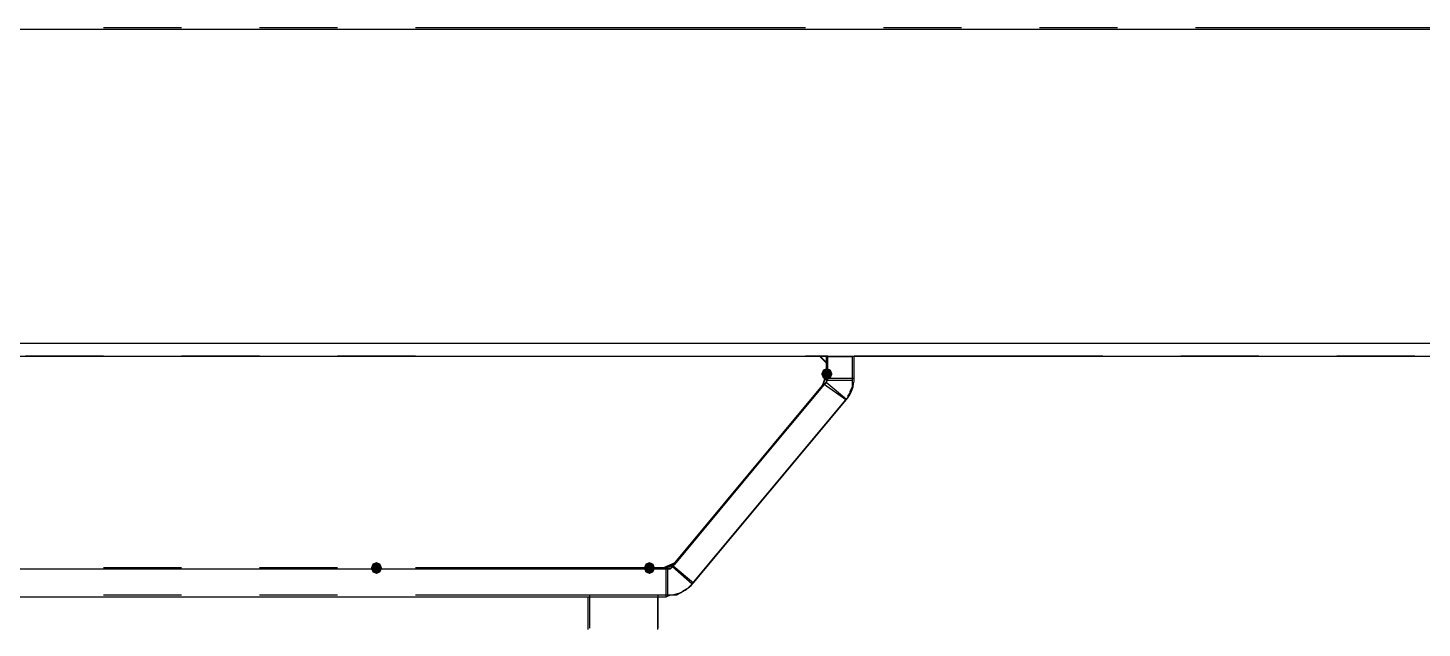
# Model space of a CAD drawing. Extents: x 3 to 592, y 5 to 207.
# Drawn here: x 96.25 to 118.96, y 74.84 to 84.62 of the extents above; entities that cross this region are included whole.
import ezdxf

# ---------------------------------------------------------------- set-up
doc = ezdxf.new("R2010")
doc.units = 0
doc.layers.get('0').update_dxf_attribs({"linetype": 'CONTINUOUS'})

msp = doc.modelspace()

# ---------------------------------------------------------------- hatches: boundary and pattern name
h = msp.add_hatch(color=7)
h.dxf.hatch_style = 2
h.paths.add_polyline_path([(109.352962, 78.977631), (109.326537, 78.914098), (109.263004, 78.887673), (109.199471, 78.914098), (109.173045, 78.977631), (109.173045, 78.991389), (109.199471, 79.054923), (109.263004, 79.081348), (109.326537, 79.054923), (109.352962, 78.991389)])
h = msp.add_hatch(color=7)
h.dxf.hatch_style = 2
h.paths.add_polyline_path([(109.352962, 78.977631), (109.326537, 78.914098), (109.263004, 78.887673), (109.199471, 78.914098), (109.173045, 78.977631), (109.173045, 78.991389), (109.199471, 79.054923), (109.263004, 79.081348), (109.326537, 79.054923), (109.352962, 78.991389)])
h = msp.add_hatch(color=7)
h.dxf.hatch_style = 2
h.paths.add_polyline_path([(109.352962, 78.977631), (109.326537, 78.914098), (109.263004, 78.887673), (109.199471, 78.914098), (109.173045, 78.977631), (109.173045, 78.991389), (109.199471, 79.054923), (109.263004, 79.081348), (109.326537, 79.054923), (109.352962, 78.991389)])
h = msp.add_hatch(color=7)
h.dxf.hatch_style = 2
h.paths.add_polyline_path([(109.352962, 78.977631), (109.326537, 78.914098), (109.263004, 78.887673), (109.199471, 78.914098), (109.173045, 78.977631), (109.173045, 78.991389), (109.199471, 79.054923), (109.263004, 79.081348), (109.326537, 79.054923), (109.352962, 78.991389)])
h = msp.add_hatch(color=7)
h.dxf.hatch_style = 2
h.paths.add_polyline_path([(109.352962, 78.977631), (109.326537, 78.914098), (109.263004, 78.887673), (109.199471, 78.914098), (109.173045, 78.977631), (109.173045, 78.991389), (109.199471, 79.054923), (109.263004, 79.081348), (109.326537, 79.054923), (109.352962, 78.991389)])
h = msp.add_hatch(color=7)
h.dxf.hatch_style = 2
h.paths.add_polyline_path([(109.352962, 78.977631), (109.326537, 78.914098), (109.263004, 78.887673), (109.199471, 78.914098), (109.173045, 78.977631), (109.173045, 78.991389), (109.199471, 79.054923), (109.263004, 79.081348), (109.326537, 79.054923), (109.352962, 78.991389)])
h = msp.add_hatch(color=7)
h.dxf.hatch_style = 2
h.paths.add_polyline_path([(109.352962, 78.977631), (109.326537, 78.914098), (109.263004, 78.887673), (109.199471, 78.914098), (109.173045, 78.977631), (109.173045, 78.991389), (109.199471, 79.054923), (109.263004, 79.081348), (109.326537, 79.054923), (109.352962, 78.991389)])
h = msp.add_hatch(color=7)
h.dxf.hatch_style = 2
h.paths.add_polyline_path([(109.352962, 78.977631), (109.326537, 78.914098), (109.263004, 78.887673), (109.199471, 78.914098), (109.173045, 78.977631), (109.173045, 78.991389), (109.199471, 79.054923), (109.263004, 79.081348), (109.326537, 79.054923), (109.352962, 78.991389)])
h = msp.add_hatch(color=7)
h.dxf.hatch_style = 2
h.paths.add_polyline_path([(101.839712, 75.830606), (101.866138, 75.894139), (101.929671, 75.920565), (101.993204, 75.894139), (102.019629, 75.830606), (102.019629, 75.816848), (101.993204, 75.753315), (101.929671, 75.72689), (101.866138, 75.753315), (101.839712, 75.816848)])
h = msp.add_hatch(color=7)
h.dxf.hatch_style = 2
h.paths.add_polyline_path([(101.839712, 75.830606), (101.866138, 75.894139), (101.929671, 75.920565), (101.993204, 75.894139), (102.019629, 75.830606), (102.019629, 75.816848), (101.993204, 75.753315), (101.929671, 75.72689), (101.866138, 75.753315), (101.839712, 75.816848)])
h = msp.add_hatch(color=7)
h.dxf.hatch_style = 2
h.paths.add_polyline_path([(101.839712, 75.830606), (101.866138, 75.894139), (101.929671, 75.920565), (101.993204, 75.894139), (102.019629, 75.830606), (102.019629, 75.816848), (101.993204, 75.753315), (101.929671, 75.72689), (101.866138, 75.753315), (101.839712, 75.816848)])
h = msp.add_hatch(color=7)
h.dxf.hatch_style = 2
h.paths.add_polyline_path([(101.839712, 75.830606), (101.866138, 75.894139), (101.929671, 75.920565), (101.993204, 75.894139), (102.019629, 75.830606), (102.019629, 75.816848), (101.993204, 75.753315), (101.929671, 75.72689), (101.866138, 75.753315), (101.839712, 75.816848)])
h = msp.add_hatch(color=7)
h.dxf.hatch_style = 2
h.paths.add_polyline_path([(101.839712, 75.830606), (101.866138, 75.894139), (101.929671, 75.920565), (101.993204, 75.894139), (102.019629, 75.830606), (102.019629, 75.816848), (101.993204, 75.753315), (101.929671, 75.72689), (101.866138, 75.753315), (101.839712, 75.816848)])
h = msp.add_hatch(color=7)
h.dxf.hatch_style = 2
h.paths.add_polyline_path([(101.839712, 75.830606), (101.866138, 75.894139), (101.929671, 75.920565), (101.993204, 75.894139), (102.019629, 75.830606), (102.019629, 75.816848), (101.993204, 75.753315), (101.929671, 75.72689), (101.866138, 75.753315), (101.839712, 75.816848)])
h = msp.add_hatch(color=7)
h.dxf.hatch_style = 2
h.paths.add_polyline_path([(101.839712, 75.830606), (101.866138, 75.894139), (101.929671, 75.920565), (101.993204, 75.894139), (102.019629, 75.830606), (102.019629, 75.816848), (101.993204, 75.753315), (101.929671, 75.72689), (101.866138, 75.753315), (101.839712, 75.816848)])
h = msp.add_hatch(color=7)
h.dxf.hatch_style = 2
h.paths.add_polyline_path([(101.839712, 75.830606), (101.866138, 75.894139), (101.929671, 75.920565), (101.993204, 75.894139), (102.019629, 75.830606), (102.019629, 75.816848), (101.993204, 75.753315), (101.929671, 75.72689), (101.866138, 75.753315), (101.839712, 75.816848)])
h = msp.add_hatch(color=7)
h.dxf.hatch_style = 2
h.paths.add_polyline_path([(106.464065, 75.816742), (106.437639, 75.753209), (106.374106, 75.726784), (106.310573, 75.753209), (106.284148, 75.816742), (106.284148, 75.830501), (106.310573, 75.894034), (106.374106, 75.920459), (106.437639, 75.894034), (106.464065, 75.830501)])
h = msp.add_hatch(color=7)
h.dxf.hatch_style = 2
h.paths.add_polyline_path([(106.464065, 75.816742), (106.437639, 75.753209), (106.374106, 75.726784), (106.310573, 75.753209), (106.284148, 75.816742), (106.284148, 75.830501), (106.310573, 75.894034), (106.374106, 75.920459), (106.437639, 75.894034), (106.464065, 75.830501)])
h = msp.add_hatch(color=7)
h.dxf.hatch_style = 2
h.paths.add_polyline_path([(106.464065, 75.816742), (106.437639, 75.753209), (106.374106, 75.726784), (106.310573, 75.753209), (106.284148, 75.816742), (106.284148, 75.830501), (106.310573, 75.894034), (106.374106, 75.920459), (106.437639, 75.894034), (106.464065, 75.830501)])
h = msp.add_hatch(color=7)
h.dxf.hatch_style = 2
h.paths.add_polyline_path([(106.464065, 75.816742), (106.437639, 75.753209), (106.374106, 75.726784), (106.310573, 75.753209), (106.284148, 75.816742), (106.284148, 75.830501), (106.310573, 75.894034), (106.374106, 75.920459), (106.437639, 75.894034), (106.464065, 75.830501)])
h = msp.add_hatch(color=7)
h.dxf.hatch_style = 2
h.paths.add_polyline_path([(106.464065, 75.816742), (106.437639, 75.753209), (106.374106, 75.726784), (106.310573, 75.753209), (106.284148, 75.816742), (106.284148, 75.830501), (106.310573, 75.894034), (106.374106, 75.920459), (106.437639, 75.894034), (106.464065, 75.830501)])
h = msp.add_hatch(color=7)
h.dxf.hatch_style = 2
h.paths.add_polyline_path([(106.464065, 75.816742), (106.437639, 75.753209), (106.374106, 75.726784), (106.310573, 75.753209), (106.284148, 75.816742), (106.284148, 75.830501), (106.310573, 75.894034), (106.374106, 75.920459), (106.437639, 75.894034), (106.464065, 75.830501)])
h = msp.add_hatch(color=7)
h.dxf.hatch_style = 2
h.paths.add_polyline_path([(106.464065, 75.816742), (106.437639, 75.753209), (106.374106, 75.726784), (106.310573, 75.753209), (106.284148, 75.816742), (106.284148, 75.830501), (106.310573, 75.894034), (106.374106, 75.920459), (106.437639, 75.894034), (106.464065, 75.830501)])
h = msp.add_hatch(color=7)
h.dxf.hatch_style = 2
h.paths.add_polyline_path([(106.464065, 75.816742), (106.437639, 75.753209), (106.374106, 75.726784), (106.310573, 75.753209), (106.284148, 75.816742), (106.284148, 75.830501), (106.310573, 75.894034), (106.374106, 75.920459), (106.437639, 75.894034), (106.464065, 75.830501)])

# ---------------------------------------------------------------- linework, layer by layer
at = {"color": 7}
for points in [[(121.073333, 84.596111), (64.946389, 84.596111)], [(98.755941, 84.622358), (97.485941, 84.622358)], [(98.755941, 84.622358), (97.485941, 84.622358)], [(98.755941, 84.622358), (97.485941, 84.622358)], [(98.755941, 84.622358), (97.485941, 84.622358)], [(98.755941, 84.622358), (97.485941, 84.622358)], [(98.755941, 84.622358), (97.485941, 84.622358)], [(98.755941, 84.622358), (97.485941, 84.622358)], [(98.755941, 84.622358), (97.485941, 84.622358)], [(101.295941, 84.622358), (100.025941, 84.622358)], [(101.295941, 84.622358), (100.025941, 84.622358)], [(101.295941, 84.622358), (100.025941, 84.622358)], [(101.295941, 84.622358), (100.025941, 84.622358)], [(101.295941, 84.622358), (100.025941, 84.622358)], [(101.295941, 84.622358), (100.025941, 84.622358)], [(101.295941, 84.622358), (100.025941, 84.622358)], [(101.295941, 84.622358), (100.025941, 84.622358)], [(108.915941, 84.622358), (102.565941, 84.622358)], [(108.915941, 84.622358), (102.565941, 84.622358)], [(108.915941, 84.622358), (102.565941, 84.622358)], [(108.915941, 84.622358), (102.565941, 84.622358)], [(108.915941, 84.622358), (102.565941, 84.622358)], [(108.915941, 84.622358), (102.565941, 84.622358)], [(108.915941, 84.622358), (102.565941, 84.622358)], [(108.915941, 84.622358), (102.565941, 84.622358)], [(111.455941, 84.622358), (110.185941, 84.622358)], [(111.455941, 84.622358), (110.185941, 84.622358)], [(111.455941, 84.622358), (110.185941, 84.622358)], [(111.455941, 84.622358), (110.185941, 84.622358)], [(111.455941, 84.622358), (110.185941, 84.622358)], [(111.455941, 84.622358), (110.185941, 84.622358)], [(111.455941, 84.622358), (110.185941, 84.622358)], [(111.455941, 84.622358), (110.185941, 84.622358)], [(113.995941, 84.622358), (112.725941, 84.622358)], [(113.995941, 84.622358), (112.725941, 84.622358)], [(113.995941, 84.622358), (112.725941, 84.622358)], [(113.995941, 84.622358), (112.725941, 84.622358)], [(113.995941, 84.622358), (112.725941, 84.622358)], [(113.995941, 84.622358), (112.725941, 84.622358)], [(113.995941, 84.622358), (112.725941, 84.622358)], [(113.995941, 84.622358), (112.725941, 84.622358)], [(121.104413, 84.622358), (115.265941, 84.622358)], [(121.104413, 84.622358), (115.265941, 84.622358)], [(121.104413, 84.622358), (115.265941, 84.622358)], [(121.104413, 84.622358), (115.265941, 84.622358)], [(121.104413, 84.622358), (115.265941, 84.622358)], [(121.104413, 84.622358), (115.265941, 84.622358)], [(121.104413, 84.622358), (115.265941, 84.622358)], [(121.104413, 84.622358), (115.265941, 84.622358)], [(124.1425, 79.480833), (61.9125, 79.480833)], [(102.565764, 79.483338), (96.215764, 79.483338)], [(102.565764, 79.483338), (96.215764, 79.483338)], [(102.565764, 79.483338), (96.215764, 79.483338)], [(102.565764, 79.483338), (96.215764, 79.483338)], [(102.565764, 79.483338), (96.215764, 79.483338)], [(102.565764, 79.483338), (96.215764, 79.483338)], [(102.565764, 79.483338), (96.215764, 79.483338)], [(102.565764, 79.483338), (96.215764, 79.483338)], [(105.105764, 79.483338), (103.835764, 79.483338)], [(105.105764, 79.483338), (103.835764, 79.483338)], [(105.105764, 79.483338), (103.835764, 79.483338)], [(105.105764, 79.483338), (103.835764, 79.483338)], [(105.105764, 79.483338), (103.835764, 79.483338)], [(105.105764, 79.483338), (103.835764, 79.483338)], [(105.105764, 79.483338), (103.835764, 79.483338)], [(105.105764, 79.483338), (103.835764, 79.483338)], [(107.645764, 79.483338), (106.375764, 79.483338)], [(107.645764, 79.483338), (106.375764, 79.483338)], [(107.645764, 79.483338), (106.375764, 79.483338)], [(107.645764, 79.483338), (106.375764, 79.483338)], [(107.645764, 79.483338), (106.375764, 79.483338)], [(107.645764, 79.483338), (106.375764, 79.483338)], [(107.645764, 79.483338), (106.375764, 79.483338)], [(107.645764, 79.483338), (106.375764, 79.483338)], [(115.265764, 79.483338), (108.915764, 79.483338)], [(115.265764, 79.483338), (108.915764, 79.483338)], [(115.265764, 79.483338), (108.915764, 79.483338)], [(115.265764, 79.483338), (108.915764, 79.483338)], [(115.265764, 79.483338), (108.915764, 79.483338)], [(115.265764, 79.483338), (108.915764, 79.483338)], [(115.265764, 79.483338), (108.915764, 79.483338)], [(115.265764, 79.483338), (108.915764, 79.483338)], [(117.805764, 79.483338), (116.535764, 79.483338)], [(117.805764, 79.483338), (116.535764, 79.483338)], [(117.805764, 79.483338), (116.535764, 79.483338)], [(117.805764, 79.483338), (116.535764, 79.483338)], [(117.805764, 79.483338), (116.535764, 79.483338)], [(117.805764, 79.483338), (116.535764, 79.483338)], [(117.805764, 79.483338), (116.535764, 79.483338)], [(117.805764, 79.483338), (116.535764, 79.483338)], [(109.255278, 79.269167), (76.799722, 79.269167)], [(97.485659, 79.275058), (96.215659, 79.275058)], [(97.485659, 79.275058), (96.215659, 79.275058)], [(97.485659, 79.275058), (96.215659, 79.275058)], [(97.485659, 79.275058), (96.215659, 79.275058)], [(97.485659, 79.275058), (96.215659, 79.275058)], [(97.485659, 79.275058), (96.215659, 79.275058)], [(97.485659, 79.275058), (96.215659, 79.275058)], [(97.485659, 79.275058), (96.215659, 79.275058)], [(100.025659, 79.275058), (98.755659, 79.275058)], [(100.025659, 79.275058), (98.755659, 79.275058)], [(100.025659, 79.275058), (98.755659, 79.275058)], [(100.025659, 79.275058), (98.755659, 79.275058)], [(100.025659, 79.275058), (98.755659, 79.275058)], [(100.025659, 79.275058), (98.755659, 79.275058)], [(100.025659, 79.275058), (98.755659, 79.275058)], [(100.025659, 79.275058), (98.755659, 79.275058)], [(102.565659, 79.275058), (101.295659, 79.275058)], [(102.565659, 79.275058), (101.295659, 79.275058)], [(102.565659, 79.275058), (101.295659, 79.275058)], [(102.565659, 79.275058), (101.295659, 79.275058)], [(102.565659, 79.275058), (101.295659, 79.275058)], [(102.565659, 79.275058), (101.295659, 79.275058)], [(102.565659, 79.275058), (101.295659, 79.275058)], [(102.565659, 79.275058), (101.295659, 79.275058)], [(109.276903, 79.275058), (108.915659, 79.275058)], [(109.276903, 79.275058), (108.915659, 79.275058)], [(109.276903, 79.275058), (108.915659, 79.275058)], [(109.276903, 79.275058), (108.915659, 79.275058)], [(109.276903, 79.275058), (108.915659, 79.275058)], [(109.276903, 79.275058), (108.915659, 79.275058)], [(109.276903, 79.275058), (108.915659, 79.275058)], [(109.276903, 79.275058), (108.915659, 79.275058)], [(109.255278, 79.163333), (109.149444, 79.269167)], [(109.263004, 79.163968), (109.151879, 79.275093)], [(109.263004, 79.163968), (109.151879, 79.275093)], [(109.263004, 79.163968), (109.151879, 79.275093)], [(109.263004, 79.163968), (109.151879, 79.275093)], [(109.263004, 79.163968), (109.151879, 79.275093)], [(109.263004, 79.163968), (109.151879, 79.275093)], [(109.263004, 79.163968), (109.151879, 79.275093)], [(109.263004, 79.163968), (109.151879, 79.275093)], [(109.255278, 79.269167), (109.678611, 79.269167)], [(109.255278, 78.881111), (109.255278, 79.269167)], [(109.276903, 78.915613), (109.276903, 79.275093)], [(109.276903, 78.915613), (109.276903, 79.275093)], [(109.276903, 78.915613), (109.276903, 79.275093)], [(109.276903, 78.915613), (109.276903, 79.275093)], [(109.276903, 78.915613), (109.276903, 79.275093)], [(109.276903, 78.915613), (109.276903, 79.275093)], [(109.276903, 78.915613), (109.276903, 79.275093)], [(109.276903, 78.915613), (109.276903, 79.275093)], [(109.276903, 79.275058), (109.707292, 79.275058)], [(109.276903, 79.275058), (109.707292, 79.275058)], [(109.276903, 79.275058), (109.707292, 79.275058)], [(109.276903, 79.275058), (109.707292, 79.275058)], [(109.276903, 79.275058), (109.707292, 79.275058)], [(109.276903, 79.275058), (109.707292, 79.275058)], [(109.276903, 79.275058), (109.707292, 79.275058)], [(109.276903, 79.275058), (109.707292, 79.275058)], [(109.678611, 78.881111), (109.678611, 79.269167)], [(124.1425, 79.269167), (109.678611, 79.269167)], [(113.754817, 79.275058), (109.707398, 79.275058)], [(113.754817, 79.275058), (109.707398, 79.275058)], [(113.754817, 79.275058), (109.707398, 79.275058)], [(113.754817, 79.275058), (109.707398, 79.275058)], [(113.754817, 79.275058), (109.707398, 79.275058)], [(113.754817, 79.275058), (109.707398, 79.275058)], [(113.754817, 79.275058), (109.707398, 79.275058)], [(113.754817, 79.275058), (109.707398, 79.275058)], [(109.707468, 78.915613), (109.707468, 79.275093)], [(109.707468, 78.915613), (109.707468, 79.275093)], [(109.707468, 78.915613), (109.707468, 79.275093)], [(109.707468, 78.915613), (109.707468, 79.275093)], [(109.707468, 78.915613), (109.707468, 79.275093)], [(109.707468, 78.915613), (109.707468, 79.275093)], [(109.707468, 78.915613), (109.707468, 79.275093)], [(109.707468, 78.915613), (109.707468, 79.275093)], [(116.294817, 79.275058), (115.024817, 79.275058)], [(116.294817, 79.275058), (115.024817, 79.275058)], [(116.294817, 79.275058), (115.024817, 79.275058)], [(116.294817, 79.275058), (115.024817, 79.275058)], [(116.294817, 79.275058), (115.024817, 79.275058)], [(116.294817, 79.275058), (115.024817, 79.275058)], [(116.294817, 79.275058), (115.024817, 79.275058)], [(116.294817, 79.275058), (115.024817, 79.275058)], [(118.834817, 79.275058), (117.564817, 79.275058)], [(118.834817, 79.275058), (117.564817, 79.275058)], [(118.834817, 79.275058), (117.564817, 79.275058)], [(118.834817, 79.275058), (117.564817, 79.275058)], [(118.834817, 79.275058), (117.564817, 79.275058)], [(118.834817, 79.275058), (117.564817, 79.275058)], [(118.834817, 79.275058), (117.564817, 79.275058)], [(118.834817, 79.275058), (117.564817, 79.275058)], [(109.255278, 78.986944), (109.255278, 79.163333)], [(109.263004, 78.991531), (109.263004, 79.164039)], [(109.263004, 78.991531), (109.263004, 79.164039)], [(109.263004, 78.991531), (109.263004, 79.164039)], [(109.263004, 78.991531), (109.263004, 79.164039)], [(109.263004, 78.991531), (109.263004, 79.164039)], [(109.263004, 78.991531), (109.263004, 79.164039)], [(109.263004, 78.991531), (109.263004, 79.164039)], [(109.263004, 78.991531), (109.263004, 79.164039)], [(106.750556, 75.847222), (109.22, 78.810556)], [(106.761315, 75.856712), (109.251221, 78.844387)], [(106.761315, 75.856712), (109.251221, 78.844387)], [(106.761315, 75.856712), (109.251221, 78.844387)], [(106.761315, 75.856712), (109.251221, 78.844387)], [(106.761315, 75.856712), (109.251221, 78.844387)], [(106.761315, 75.856712), (109.251221, 78.844387)], [(106.761315, 75.856712), (109.251221, 78.844387)], [(106.761315, 75.856712), (109.251221, 78.844387)], [(106.785833, 75.8825), (109.184722, 78.775278)], [(106.785833, 75.8825), (109.184722, 78.775278)], [(106.792642, 75.915979), (109.191884, 78.794998)], [(106.792642, 75.915979), (109.191884, 78.794998)], [(106.792642, 75.915979), (109.191884, 78.794998)], [(106.792642, 75.915979), (109.191884, 78.794998)], [(106.792642, 75.915979), (109.191884, 78.794998)], [(106.792642, 75.915979), (109.191884, 78.794998)], [(106.792642, 75.915979), (109.191884, 78.794998)], [(106.792642, 75.915979), (109.191884, 78.794998)], [(106.792642, 75.902079), (109.191884, 78.781099)], [(106.792642, 75.902079), (109.191884, 78.781099)], [(106.792642, 75.902079), (109.191884, 78.781099)], [(106.792642, 75.902079), (109.191884, 78.781099)], [(106.792642, 75.902079), (109.191884, 78.781099)], [(106.792642, 75.902079), (109.191884, 78.781099)], [(106.792642, 75.902079), (109.191884, 78.781099)], [(106.792642, 75.902079), (109.191884, 78.781099)], [(109.184722, 78.775278), (109.255278, 78.986944)], [(109.184722, 78.775278), (109.255278, 78.951667)], [(109.191884, 78.795069), (109.263145, 78.991566)], [(109.191884, 78.795069), (109.263145, 78.991566)], [(109.191884, 78.795069), (109.263145, 78.991566)], [(109.191884, 78.795069), (109.263145, 78.991566)], [(109.191884, 78.795069), (109.263145, 78.991566)], [(109.191884, 78.795069), (109.263145, 78.991566)], [(109.191884, 78.795069), (109.263145, 78.991566)], [(109.191884, 78.795069), (109.263145, 78.991566)], [(109.191884, 78.781169), (109.263145, 78.977666)], [(109.191884, 78.781169), (109.263145, 78.977666)], [(109.191884, 78.781169), (109.263145, 78.977666)], [(109.191884, 78.781169), (109.263145, 78.977666)], [(109.191884, 78.781169), (109.263145, 78.977666)], [(109.191884, 78.781169), (109.263145, 78.977666)], [(109.191884, 78.781169), (109.263145, 78.977666)], [(109.191884, 78.781169), (109.263145, 78.977666)], [(109.22, 78.810556), (109.255278, 78.845833), (109.255278, 78.881111)], [(109.572778, 78.563611), (109.22, 78.810556)], [(109.581915, 78.568867), (109.251009, 78.844387)], [(109.581915, 78.568867), (109.251009, 78.844387)], [(109.581915, 78.568867), (109.251009, 78.844387)], [(109.581915, 78.568867), (109.251009, 78.844387)], [(109.581915, 78.568867), (109.251009, 78.844387)], [(109.581915, 78.568867), (109.251009, 78.844387)], [(109.581915, 78.568867), (109.251009, 78.844387)], [(109.581915, 78.568867), (109.251009, 78.844387)], [(109.25115, 78.844493), (109.262086, 78.860368), (109.2702, 78.877654), (109.275139, 78.896351), (109.276903, 78.915754)], [(109.25115, 78.844493), (109.262086, 78.860368), (109.2702, 78.877654), (109.275139, 78.896351), (109.276903, 78.915754)], [(109.25115, 78.844493), (109.262086, 78.860368), (109.2702, 78.877654), (109.275139, 78.896351), (109.276903, 78.915754)], [(109.25115, 78.844493), (109.262086, 78.860368), (109.2702, 78.877654), (109.275139, 78.896351), (109.276903, 78.915754)], [(109.25115, 78.844493), (109.262086, 78.860368), (109.2702, 78.877654), (109.275139, 78.896351), (109.276903, 78.915754)], [(109.25115, 78.844493), (109.262086, 78.860368), (109.2702, 78.877654), (109.275139, 78.896351), (109.276903, 78.915754)], [(109.25115, 78.844493), (109.262086, 78.860368), (109.2702, 78.877654), (109.275139, 78.896351), (109.276903, 78.915754)], [(109.25115, 78.844493), (109.262086, 78.860368), (109.2702, 78.877654), (109.275139, 78.896351), (109.276903, 78.915754)], [(109.255278, 78.951667), (109.255278, 78.986944)], [(109.255278, 78.881111), (109.678611, 78.881111)], [(109.276903, 78.915613), (109.707292, 78.915613)], [(109.276903, 78.915613), (109.707292, 78.915613)], [(109.276903, 78.915613), (109.707292, 78.915613)], [(109.276903, 78.915613), (109.707292, 78.915613)], [(109.276903, 78.915613), (109.707292, 78.915613)], [(109.276903, 78.915613), (109.707292, 78.915613)], [(109.276903, 78.915613), (109.707292, 78.915613)], [(109.276903, 78.915613), (109.707292, 78.915613)], [(109.572778, 78.563611), (109.608056, 78.598889), (109.608056, 78.634167), (109.643333, 78.669444), (109.643333, 78.704722), (109.678611, 78.775278), (109.678611, 78.810556), (109.678611, 78.845833), (109.678611, 78.881111)], [(109.581915, 78.568867), (109.61049, 78.606262), (109.635537, 78.646126), (109.657056, 78.687754), (109.675048, 78.731145), (109.689159, 78.775948), (109.69939, 78.822162), (109.705387, 78.868729), (109.707504, 78.915648)], [(109.581915, 78.568867), (109.61049, 78.606262), (109.635537, 78.646126), (109.657056, 78.687754), (109.675048, 78.731145), (109.689159, 78.775948), (109.69939, 78.822162), (109.705387, 78.868729), (109.707504, 78.915648)], [(109.581915, 78.568867), (109.61049, 78.606262), (109.635537, 78.646126), (109.657056, 78.687754), (109.675048, 78.731145), (109.689159, 78.775948), (109.69939, 78.822162), (109.705387, 78.868729), (109.707504, 78.915648)], [(109.581915, 78.568867), (109.61049, 78.606262), (109.635537, 78.646126), (109.657056, 78.687754), (109.675048, 78.731145), (109.689159, 78.775948), (109.69939, 78.822162), (109.705387, 78.868729), (109.707504, 78.915648)], [(109.581915, 78.568867), (109.61049, 78.606262), (109.635537, 78.646126), (109.657056, 78.687754), (109.675048, 78.731145), (109.689159, 78.775948), (109.69939, 78.822162), (109.705387, 78.868729), (109.707504, 78.915648)], [(109.581915, 78.568867), (109.61049, 78.606262), (109.635537, 78.646126), (109.657056, 78.687754), (109.675048, 78.731145), (109.689159, 78.775948), (109.69939, 78.822162), (109.705387, 78.868729), (109.707504, 78.915648)], [(109.581915, 78.568867), (109.61049, 78.606262), (109.635537, 78.646126), (109.657056, 78.687754), (109.675048, 78.731145), (109.689159, 78.775948), (109.69939, 78.822162), (109.705387, 78.868729), (109.707504, 78.915648)], [(109.581915, 78.568867), (109.61049, 78.606262), (109.635537, 78.646126), (109.657056, 78.687754), (109.675048, 78.731145), (109.689159, 78.775948), (109.69939, 78.822162), (109.705387, 78.868729), (109.707504, 78.915648)], [(107.068056, 75.565), (109.572778, 78.563611)], [(107.09208, 75.581087), (109.581985, 78.568762)], [(107.09208, 75.581087), (109.581985, 78.568762)], [(107.09208, 75.581087), (109.581985, 78.568762)], [(107.09208, 75.581087), (109.581985, 78.568762)], [(107.09208, 75.581087), (109.581985, 78.568762)], [(107.09208, 75.581087), (109.581985, 78.568762)], [(107.09208, 75.581087), (109.581985, 78.568762)], [(107.09208, 75.581087), (109.581985, 78.568762)], [(97.485764, 75.830606), (98.755764, 75.830606)], [(97.485764, 75.830606), (98.755764, 75.830606)], [(97.485764, 75.830606), (98.755764, 75.830606)], [(97.485764, 75.830606), (98.755764, 75.830606)], [(97.485764, 75.830606), (98.755764, 75.830606)], [(97.485764, 75.830606), (98.755764, 75.830606)], [(97.485764, 75.830606), (98.755764, 75.830606)], [(97.485764, 75.830606), (98.755764, 75.830606)], [(100.025764, 75.830606), (101.295764, 75.830606)], [(100.025764, 75.830606), (101.295764, 75.830606)], [(100.025764, 75.830606), (101.295764, 75.830606)], [(100.025764, 75.830606), (101.295764, 75.830606)], [(100.025764, 75.830606), (101.295764, 75.830606)], [(100.025764, 75.830606), (101.295764, 75.830606)], [(100.025764, 75.830606), (101.295764, 75.830606)], [(100.025764, 75.830606), (101.295764, 75.830606)], [(102.565764, 75.830606), (106.610362, 75.830606)], [(102.565764, 75.830606), (106.610362, 75.830606)], [(102.565764, 75.830606), (106.610362, 75.830606)], [(102.565764, 75.830606), (106.610362, 75.830606)], [(102.565764, 75.830606), (106.610362, 75.830606)], [(102.565764, 75.830606), (106.610362, 75.830606)], [(102.565764, 75.830606), (106.610362, 75.830606)], [(102.565764, 75.830606), (106.610362, 75.830606)], [(106.609444, 75.811944), (106.785833, 75.8825)], [(106.609444, 75.811944), (106.785833, 75.8825)], [(106.610397, 75.830606), (106.792783, 75.915979)], [(106.610397, 75.830606), (106.792783, 75.915979)], [(106.610397, 75.830606), (106.792783, 75.915979)], [(106.610397, 75.830606), (106.792783, 75.915979)], [(106.610397, 75.830606), (106.792783, 75.915979)], [(106.610397, 75.830606), (106.792783, 75.915979)], [(106.610397, 75.830606), (106.792783, 75.915979)], [(106.610397, 75.830606), (106.792783, 75.915979)], [(106.610397, 75.816742), (106.792783, 75.902114)], [(106.610397, 75.816742), (106.792783, 75.902114)], [(106.610397, 75.816742), (106.792783, 75.902114)], [(106.610397, 75.816742), (106.792783, 75.902114)], [(106.610397, 75.816742), (106.792783, 75.902114)], [(106.610397, 75.816742), (106.792783, 75.902114)], [(106.610397, 75.816742), (106.792783, 75.902114)], [(106.610397, 75.816742), (106.792783, 75.902114)], [(106.644722, 75.811944), (106.68, 75.811944), (106.715278, 75.811944), (106.750556, 75.847222)], [(106.675978, 75.816742), (106.687973, 75.817448), (106.699967, 75.819564), (106.711962, 75.822739), (106.723251, 75.827326), (106.733834, 75.83297), (106.752884, 75.847787)], [(106.675978, 75.816742), (106.687973, 75.817448), (106.699967, 75.819564), (106.711962, 75.822739), (106.723251, 75.827326), (106.733834, 75.83297), (106.752884, 75.847787)], [(106.675978, 75.816742), (106.687973, 75.817448), (106.699967, 75.819564), (106.711962, 75.822739), (106.723251, 75.827326), (106.733834, 75.83297), (106.752884, 75.847787)], [(106.675978, 75.816742), (106.687973, 75.817448), (106.699967, 75.819564), (106.711962, 75.822739), (106.723251, 75.827326), (106.733834, 75.83297), (106.752884, 75.847787)], [(106.675978, 75.816742), (106.687973, 75.817448), (106.699967, 75.819564), (106.711962, 75.822739), (106.723251, 75.827326), (106.733834, 75.83297), (106.752884, 75.847787)], [(106.675978, 75.816742), (106.687973, 75.817448), (106.699967, 75.819564), (106.711962, 75.822739), (106.723251, 75.827326), (106.733834, 75.83297), (106.752884, 75.847787)], [(106.675978, 75.816742), (106.687973, 75.817448), (106.699967, 75.819564), (106.711962, 75.822739), (106.723251, 75.827326), (106.733834, 75.83297), (106.752884, 75.847787)], [(106.675978, 75.816742), (106.687973, 75.817448), (106.699967, 75.819564), (106.711962, 75.822739), (106.723251, 75.827326), (106.733834, 75.83297), (106.752884, 75.847787)], [(106.750556, 75.847222), (107.068056, 75.565)], [(106.761315, 75.856712), (107.092221, 75.581193)], [(106.761315, 75.856712), (107.092221, 75.581193)], [(106.761315, 75.856712), (107.092221, 75.581193)], [(106.761315, 75.856712), (107.092221, 75.581193)], [(106.761315, 75.856712), (107.092221, 75.581193)], [(106.761315, 75.856712), (107.092221, 75.581193)], [(106.761315, 75.856712), (107.092221, 75.581193)], [(106.761315, 75.856712), (107.092221, 75.581193)], [(79.375, 75.811944), (106.644722, 75.811944)], [(79.445556, 75.811944), (106.609444, 75.811944)], [(97.4858, 75.816742), (98.7558, 75.816742)], [(97.4858, 75.816742), (98.7558, 75.816742)], [(97.4858, 75.816742), (98.7558, 75.816742)], [(97.4858, 75.816742), (98.7558, 75.816742)], [(97.4858, 75.816742), (98.7558, 75.816742)], [(97.4858, 75.816742), (98.7558, 75.816742)], [(97.4858, 75.816742), (98.7558, 75.816742)], [(97.4858, 75.816742), (98.7558, 75.816742)], [(100.0258, 75.816742), (101.2958, 75.816742)], [(100.0258, 75.816742), (101.2958, 75.816742)], [(100.0258, 75.816742), (101.2958, 75.816742)], [(100.0258, 75.816742), (101.2958, 75.816742)], [(100.0258, 75.816742), (101.2958, 75.816742)], [(100.0258, 75.816742), (101.2958, 75.816742)], [(100.0258, 75.816742), (101.2958, 75.816742)], [(100.0258, 75.816742), (101.2958, 75.816742)], [(102.5658, 75.816742), (106.676014, 75.816742)], [(102.5658, 75.816742), (106.676014, 75.816742)], [(102.5658, 75.816742), (106.676014, 75.816742)], [(102.5658, 75.816742), (106.676014, 75.816742)], [(102.5658, 75.816742), (106.676014, 75.816742)], [(102.5658, 75.816742), (106.676014, 75.816742)], [(102.5658, 75.816742), (106.676014, 75.816742)], [(102.5658, 75.816742), (106.676014, 75.816742)], [(106.644722, 75.353333), (106.644722, 75.811944)], [(106.675978, 75.386177), (106.675978, 75.816566)], [(106.675978, 75.386177), (106.675978, 75.816566)], [(106.675978, 75.386177), (106.675978, 75.816566)], [(106.675978, 75.386177), (106.675978, 75.816566)], [(106.675978, 75.386177), (106.675978, 75.816566)], [(106.675978, 75.386177), (106.675978, 75.816566)], [(106.675978, 75.386177), (106.675978, 75.816566)], [(106.675978, 75.386177), (106.675978, 75.816566)], [(97.485659, 75.386177), (98.755659, 75.386177)], [(97.485659, 75.386177), (98.755659, 75.386177)], [(97.485659, 75.386177), (98.755659, 75.386177)], [(97.485659, 75.386177), (98.755659, 75.386177)], [(97.485659, 75.386177), (98.755659, 75.386177)], [(97.485659, 75.386177), (98.755659, 75.386177)], [(97.485659, 75.386177), (98.755659, 75.386177)], [(97.485659, 75.386177), (98.755659, 75.386177)], [(97.4858, 75.386177), (98.7558, 75.386177)], [(97.4858, 75.386177), (98.7558, 75.386177)], [(97.4858, 75.386177), (98.7558, 75.386177)], [(97.4858, 75.386177), (98.7558, 75.386177)], [(97.4858, 75.386177), (98.7558, 75.386177)], [(97.4858, 75.386177), (98.7558, 75.386177)], [(97.4858, 75.386177), (98.7558, 75.386177)], [(97.4858, 75.386177), (98.7558, 75.386177)], [(100.025659, 75.386177), (101.295659, 75.386177)], [(100.025659, 75.386177), (101.295659, 75.386177)], [(100.025659, 75.386177), (101.295659, 75.386177)], [(100.025659, 75.386177), (101.295659, 75.386177)], [(100.025659, 75.386177), (101.295659, 75.386177)], [(100.025659, 75.386177), (101.295659, 75.386177)], [(100.025659, 75.386177), (101.295659, 75.386177)], [(100.025659, 75.386177), (101.295659, 75.386177)], [(100.0258, 75.386177), (101.2958, 75.386177)], [(100.0258, 75.386177), (101.2958, 75.386177)], [(100.0258, 75.386177), (101.2958, 75.386177)], [(100.0258, 75.386177), (101.2958, 75.386177)], [(100.0258, 75.386177), (101.2958, 75.386177)], [(100.0258, 75.386177), (101.2958, 75.386177)], [(100.0258, 75.386177), (101.2958, 75.386177)], [(100.0258, 75.386177), (101.2958, 75.386177)], [(102.565659, 75.386177), (105.401992, 75.386177)], [(102.565659, 75.386177), (105.401992, 75.386177)], [(102.565659, 75.386177), (105.401992, 75.386177)], [(102.565659, 75.386177), (105.401992, 75.386177)], [(102.565659, 75.386177), (105.401992, 75.386177)], [(102.565659, 75.386177), (105.401992, 75.386177)], [(102.565659, 75.386177), (105.401992, 75.386177)], [(102.565659, 75.386177), (105.401992, 75.386177)], [(102.5658, 75.386177), (106.676014, 75.386177)], [(102.5658, 75.386177), (106.676014, 75.386177)], [(102.5658, 75.386177), (106.676014, 75.386177)], [(102.5658, 75.386177), (106.676014, 75.386177)], [(102.5658, 75.386177), (106.676014, 75.386177)], [(102.5658, 75.386177), (106.676014, 75.386177)], [(102.5658, 75.386177), (106.676014, 75.386177)], [(102.5658, 75.386177), (106.676014, 75.386177)], [(105.401886, 74.844522), (105.401886, 75.386036)], [(105.401886, 74.844522), (105.401886, 75.386036)], [(105.401886, 74.844522), (105.401886, 75.386036)], [(105.401886, 74.844522), (105.401886, 75.386036)], [(105.401886, 74.844522), (105.401886, 75.386036)], [(105.401886, 74.844522), (105.401886, 75.386036)], [(105.401886, 74.844522), (105.401886, 75.386036)], [(105.401886, 74.844522), (105.401886, 75.386036)], [(106.512995, 75.386177), (106.512995, 74.844663)], [(106.512995, 75.386177), (106.512995, 74.844663)], [(106.512995, 75.386177), (106.512995, 74.844663)], [(106.512995, 75.386177), (106.512995, 74.844663)], [(106.512995, 75.386177), (106.512995, 74.844663)], [(106.512995, 75.386177), (106.512995, 74.844663)], [(106.512995, 75.386177), (106.512995, 74.844663)], [(106.512995, 75.386177), (106.512995, 74.844663)], [(106.644722, 75.353333), (106.715278, 75.388611), (106.785833, 75.388611), (106.821111, 75.388611), (106.891667, 75.423889), (106.926944, 75.459167), (106.9975, 75.494444), (107.032778, 75.529722), (107.068056, 75.565)], [(106.675978, 75.386177), (106.735245, 75.389352), (106.793806, 75.39923), (106.850603, 75.415105), (106.905637, 75.43733), (106.957848, 75.465199), (107.006884, 75.499066), (107.051687, 75.537519), (107.092256, 75.58091)], [(106.675978, 75.386177), (106.735245, 75.389352), (106.793806, 75.39923), (106.850603, 75.415105), (106.905637, 75.43733), (106.957848, 75.465199), (107.006884, 75.499066), (107.051687, 75.537519), (107.092256, 75.58091)], [(106.675978, 75.386177), (106.735245, 75.389352), (106.793806, 75.39923), (106.850603, 75.415105), (106.905637, 75.43733), (106.957848, 75.465199), (107.006884, 75.499066), (107.051687, 75.537519), (107.092256, 75.58091)], [(106.675978, 75.386177), (106.735245, 75.389352), (106.793806, 75.39923), (106.850603, 75.415105), (106.905637, 75.43733), (106.957848, 75.465199), (107.006884, 75.499066), (107.051687, 75.537519), (107.092256, 75.58091)], [(106.675978, 75.386177), (106.735245, 75.389352), (106.793806, 75.39923), (106.850603, 75.415105), (106.905637, 75.43733), (106.957848, 75.465199), (107.006884, 75.499066), (107.051687, 75.537519), (107.092256, 75.58091)], [(106.675978, 75.386177), (106.735245, 75.389352), (106.793806, 75.39923), (106.850603, 75.415105), (106.905637, 75.43733), (106.957848, 75.465199), (107.006884, 75.499066), (107.051687, 75.537519), (107.092256, 75.58091)], [(106.675978, 75.386177), (106.735245, 75.389352), (106.793806, 75.39923), (106.850603, 75.415105), (106.905637, 75.43733), (106.957848, 75.465199), (107.006884, 75.499066), (107.051687, 75.537519), (107.092256, 75.58091)], [(106.675978, 75.386177), (106.735245, 75.389352), (106.793806, 75.39923), (106.850603, 75.415105), (106.905637, 75.43733), (106.957848, 75.465199), (107.006884, 75.499066), (107.051687, 75.537519), (107.092256, 75.58091)], [(79.375, 75.353333), (106.644722, 75.353333)], [(80.645, 75.353333), (105.374722, 75.353333)], [(105.374722, 74.824167), (105.374722, 75.353333)], [(106.503611, 75.353333), (106.503611, 74.824167)]]:
    msp.add_lwpolyline(points, dxfattribs=at)

doc.saveas('drawing.dxf')
